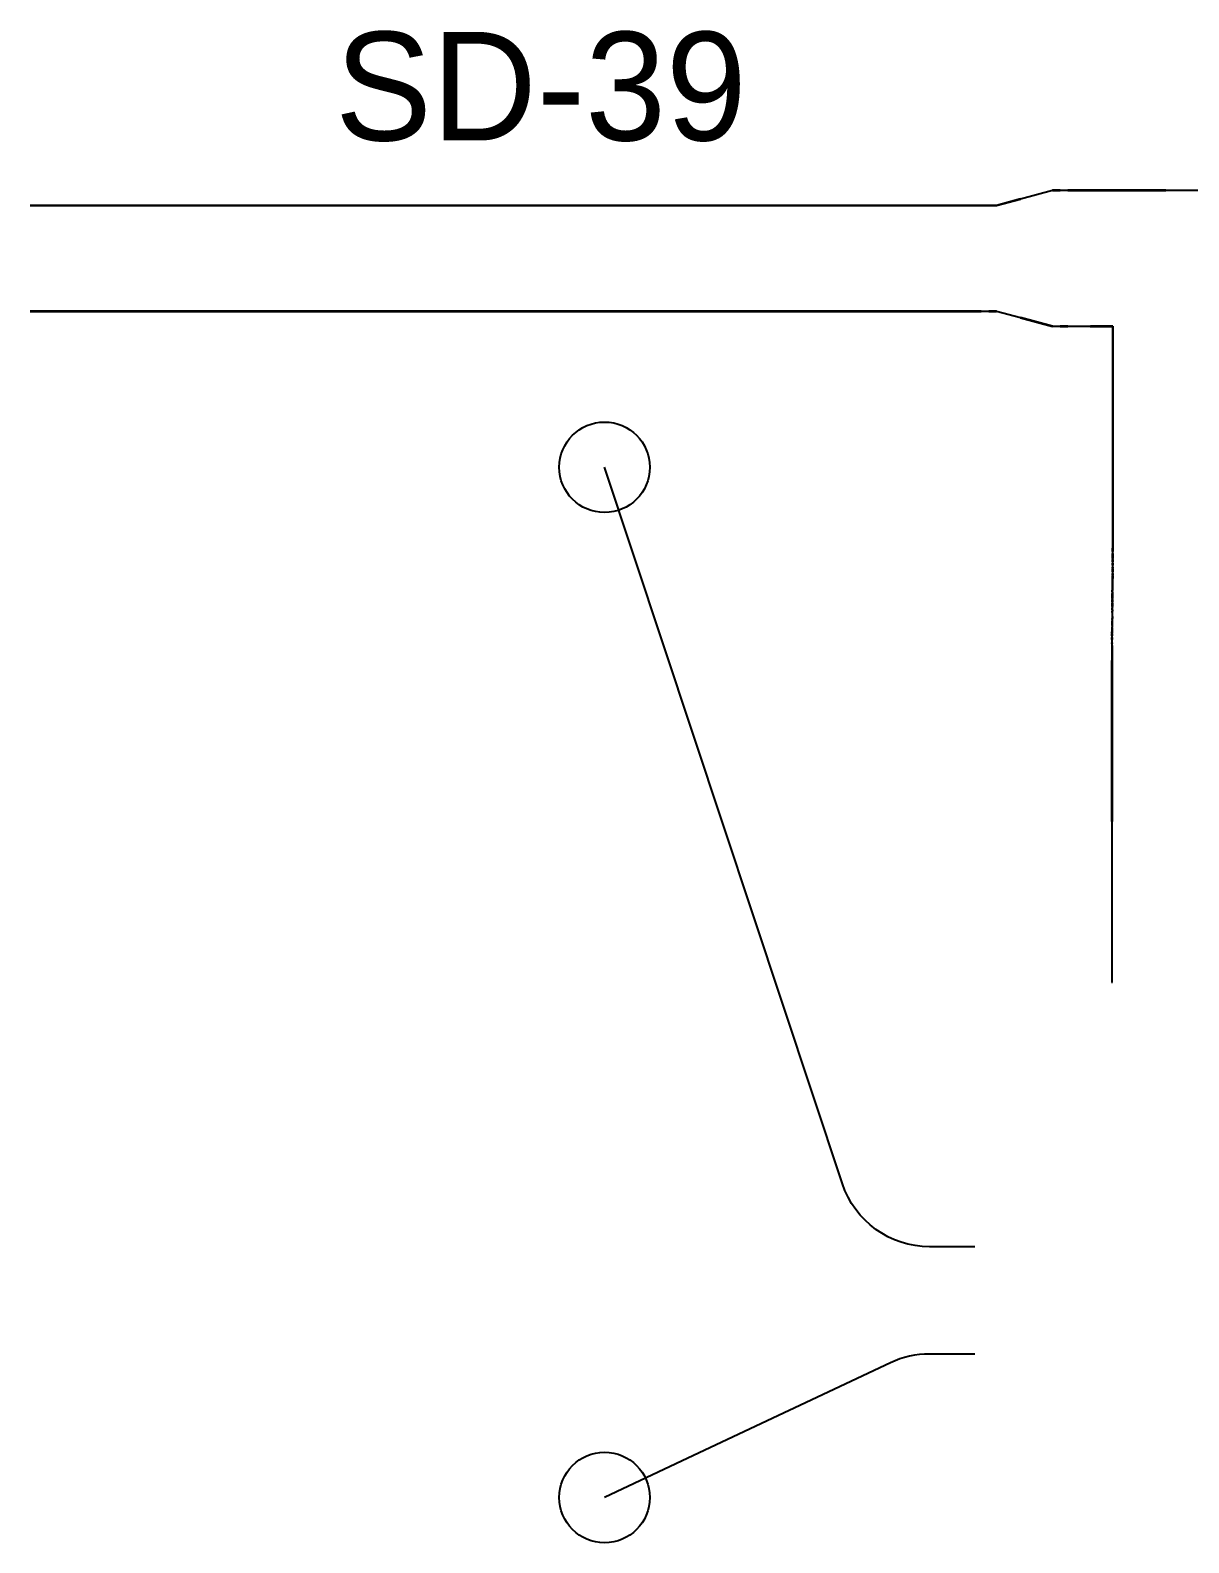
# Model space of a CAD drawing. Header units: metres. Extents: x 0.1 to 41.9, y 0.9 to 39.
# Drawn here: x 5.88 to 9.72, y 11.14 to 16.16 of the extents above; entities that cross this region are included whole.
import ezdxf

# ---------------------------------------------------------------- set-up
doc = ezdxf.new("R2010")
doc.units = ezdxf.units.M
for name, color, linetype in [('BSA_BRANCH_AXIS', 5, 'Continuous'), ('BSA_BRANCH_LABEL', 3, 'Continuous'), ('BSA_MATERIAL_SECTION', 7, 'Continuous'), ('BSA_TERMINAL_CENTRE', 3, 'Continuous')]:
    doc.layers.add(name, color=color, linetype=linetype)

msp = doc.modelspace()

# ---------------------------------------------------------------- linework, layer by layer
at = {"layer": 'BSA_BRANCH_AXIS'}
for points in [[(9.0081, 12.1226), (8.8581, 12.1226, -0.323201), (8.5689, 12.3314), (7.8768, 14.4171), (7.7808, 14.7064)], [(9.0081, 11.767), (8.8581, 11.767, 0.110554), (8.7282, 11.7379), (8.0565, 11.4214), (7.7808, 11.2914)]]:
    msp.add_lwpolyline(points, format="xyb", dxfattribs=at)
at = {"layer": 'BSA_MATERIAL_SECTION'}
for p, q in [((9.1592, 15.5962), (9.0792, 15.5747)), ((9.0792, 15.5739), (9.1592, 15.5953)), ((9.1592, 15.5962), (9.2658, 15.6247)), ((9.2658, 15.6239), (9.1592, 15.5953)), ((9.2908, 15.6247), (9.2658, 15.6247)), ((9.2658, 15.6239), (9.2908, 15.6239)), ((9.2908, 15.6247), (9.3158, 15.6247)), ((9.3158, 15.6239), (9.2908, 15.6239)), ((9.6408, 15.6247), (9.3158, 15.6247)), ((9.3158, 15.6247), (9.3158, 15.6243)), ((9.3158, 15.6243), (9.3158, 15.6247)), ((9.3158, 15.6239), (9.3158, 15.6243)), ((9.3158, 15.6243), (9.3158, 15.6239)), ((9.3158, 15.6239), (9.6408, 15.6239)), ((9.6408, 15.6247), (9.9658, 15.6247)), ((9.9658, 15.6239), (9.6408, 15.6239)), ((5.8775, 15.5747), (9.0292, 15.5747)), ((9.0292, 15.5739), (5.8775, 15.5739)), ((9.0542, 15.5747), (9.0292, 15.5747)), ((9.0292, 15.5747), (9.0292, 15.5743)), ((9.0292, 15.5743), (9.0292, 15.5747)), ((9.0292, 15.5739), (9.0292, 15.5743)), ((9.0292, 15.5743), (9.0292, 15.5739)), ((9.0292, 15.5739), (9.0542, 15.5739)), ((9.0542, 15.5747), (9.0792, 15.5747)), ((9.0792, 15.5739), (9.0542, 15.5739)), ((9.0292, 15.2239), (5.8775, 15.2239)), ((5.8775, 15.2231), (9.0292, 15.2231)), ((9.0292, 15.2239), (9.0542, 15.2239)), ((9.0292, 15.2235), (9.0292, 15.2239)), ((9.0292, 15.2239), (9.0292, 15.2235)), ((9.0292, 15.2235), (9.0292, 15.2231)), ((9.0292, 15.2231), (9.0292, 15.2235)), ((9.0542, 15.2231), (9.0292, 15.2231)), ((9.0792, 15.2239), (9.0542, 15.2239)), ((9.0542, 15.2231), (9.0792, 15.2231)), ((9.0792, 15.2239), (9.1592, 15.2025)), ((9.1592, 15.2017), (9.0792, 15.2231)), ((9.2658, 15.1739), (9.1592, 15.2025)), ((9.1592, 15.2017), (9.2658, 15.1731)), ((9.2658, 15.1739), (9.2908, 15.1739)), ((9.2908, 15.1731), (9.2658, 15.1731)), ((9.3158, 15.1739), (9.2908, 15.1739)), ((9.2908, 15.1731), (9.3158, 15.1731)), ((9.3158, 15.1735), (9.3158, 15.1739)), ((9.3158, 15.1739), (9.3908, 15.1739)), ((9.3158, 15.1739), (9.3158, 15.1735)), ((9.3158, 15.1735), (9.3158, 15.1731)), ((9.3158, 15.1731), (9.3158, 15.1735)), ((9.3904, 15.1731), (9.3158, 15.1731)), ((9.3904, 15.1731), (9.465, 15.1731)), ((9.4658, 15.1739), (9.3908, 15.1739)), ((9.465, 15.1235), (9.465, 15.1731)), ((9.4658, 15.1739), (9.4658, 15.1239)), ((9.465, 15.1235), (9.465, 15.0739)), ((9.4658, 15.0739), (9.4658, 15.1239)), ((9.4654, 15.0739), (9.465, 15.0739)), ((9.4654, 15.0739), (9.465, 15.0739)), ((9.465, 15.0489), (9.465, 15.0739)), ((9.465, 15.0489), (9.465, 15.0239)), ((9.4654, 15.0739), (9.4658, 15.0739)), ((9.4654, 15.0739), (9.4658, 15.0739)), ((9.4658, 15.0739), (9.4658, 15.0489)), ((9.4658, 15.0239), (9.4658, 15.0489)), ((9.465, 14.9173), (9.465, 15.0239)), ((9.4658, 15.0239), (9.4658, 14.9173)), ((9.465, 14.9173), (9.465, 14.8373)), ((9.4658, 14.8373), (9.4658, 14.9173)), ((9.465, 14.8123), (9.465, 14.8373)), ((9.465, 14.8123), (9.465, 14.7873)), ((9.4658, 14.8373), (9.4658, 14.8123)), ((9.4658, 14.7873), (9.4658, 14.8123)), ((9.465, 14.7873), (9.4654, 14.7873)), ((9.465, 14.6543), (9.465, 14.7873)), ((9.465, 14.7873), (9.4654, 14.7873)), ((9.4658, 14.7873), (9.4654, 14.7873)), ((9.4658, 14.7873), (9.4654, 14.7873)), ((9.4658, 14.7873), (9.4658, 14.6543)), ((9.465, 14.6543), (9.465, 14.5213)), ((9.4658, 14.5213), (9.4658, 14.6543)), ((9.465, 14.4963), (9.465, 14.5213)), ((9.4654, 14.5213), (9.465, 14.5213)), ((9.4654, 14.5213), (9.465, 14.5213)), ((9.465, 14.4963), (9.465, 14.4713)), ((9.4654, 14.5213), (9.4658, 14.5213)), ((9.4654, 14.5213), (9.4658, 14.5213)), ((9.4658, 14.5213), (9.4658, 14.4963)), ((9.4658, 14.4713), (9.4658, 14.4963)), ((9.4648, 14.4404), (9.4647, 14.4378)), ((9.4648, 14.4504), (9.4649, 14.4548)), ((9.4648, 14.4504), (9.4648, 14.4476)), ((9.4648, 14.4404), (9.4648, 14.4476)), ((9.4649, 14.4636), (9.465, 14.4682)), ((9.4649, 14.4636), (9.4649, 14.4608)), ((9.4649, 14.4608), (9.4649, 14.4576)), ((9.4649, 14.4548), (9.4649, 14.4576)), ((9.465, 14.4713), (9.465, 14.4713)), ((9.465, 14.4713), (9.465, 14.4713)), ((9.465, 14.4712), (9.465, 14.4713)), ((9.465, 14.4712), (9.465, 14.4701)), ((9.465, 14.4712), (9.465, 14.4712)), ((9.465, 14.4699), (9.465, 14.4701)), ((9.465, 14.4682), (9.465, 14.4699)), ((9.4655, 14.4378), (9.4656, 14.4404)), ((9.4657, 14.4548), (9.4656, 14.4504)), ((9.4656, 14.4476), (9.4656, 14.4504)), ((9.4656, 14.4476), (9.4656, 14.4404)), ((9.4658, 14.4682), (9.4657, 14.4636)), ((9.4657, 14.4608), (9.4657, 14.4636)), ((9.4657, 14.4576), (9.4657, 14.4608)), ((9.4657, 14.4576), (9.4657, 14.4548)), ((9.4658, 14.4713), (9.4658, 14.4713)), ((9.4658, 14.4713), (9.4658, 14.4713)), ((9.4658, 14.4713), (9.4658, 14.4712)), ((9.4658, 14.4701), (9.4658, 14.4712)), ((9.4658, 14.4712), (9.4658, 14.4712)), ((9.4658, 14.4701), (9.4658, 14.4699)), ((9.4658, 14.4699), (9.4658, 14.4682)), ((9.4645, 14.4046), (9.4644, 14.4002)), ((9.4644, 14.3967), (9.4644, 14.4002)), ((9.4644, 14.3935), (9.4644, 14.3967)), ((9.4644, 14.3935), (9.4644, 14.3888)), ((9.4645, 14.4129), (9.4646, 14.4205)), ((9.4645, 14.4095), (9.4645, 14.4129)), ((9.4645, 14.4046), (9.4645, 14.4095)), ((9.4647, 14.4268), (9.4646, 14.4249)), ((9.4646, 14.4249), (9.4646, 14.4243)), ((9.4646, 14.4243), (9.4646, 14.4205)), ((9.4647, 14.4268), (9.4647, 14.4378)), ((9.4652, 14.4002), (9.4653, 14.4046)), ((9.4652, 14.4002), (9.4652, 14.3967)), ((9.4652, 14.3967), (9.4652, 14.3935)), ((9.4652, 14.3888), (9.4652, 14.3935)), ((9.4654, 14.4205), (9.4653, 14.4129)), ((9.4653, 14.4129), (9.4653, 14.4095)), ((9.4653, 14.4095), (9.4653, 14.4046)), ((9.4654, 14.4249), (9.4655, 14.4268)), ((9.4654, 14.4243), (9.4654, 14.4249)), ((9.4654, 14.4205), (9.4654, 14.4243)), ((9.4655, 14.4378), (9.4655, 14.4268)), ((9.4641, 14.3503), (9.464, 14.3481)), ((9.464, 14.3468), (9.464, 14.3481)), ((9.464, 14.3435), (9.464, 14.3468)), ((9.464, 14.3379), (9.464, 14.3435)), ((9.4641, 14.3602), (9.4642, 14.3697)), ((9.4641, 14.3602), (9.4641, 14.3541)), ((9.4641, 14.3523), (9.4641, 14.3541)), ((9.4641, 14.3503), (9.4641, 14.3523)), ((9.4642, 14.3716), (9.4643, 14.3752)), ((9.4642, 14.3716), (9.4642, 14.3707)), ((9.4642, 14.3707), (9.4642, 14.3697)), ((9.4643, 14.3863), (9.4644, 14.3888)), ((9.4643, 14.3824), (9.4643, 14.3863)), ((9.4643, 14.3824), (9.4643, 14.3752)), ((9.4648, 14.3481), (9.4649, 14.3503)), ((9.4648, 14.3481), (9.4648, 14.3468)), ((9.4648, 14.3468), (9.4648, 14.3435)), ((9.4648, 14.3435), (9.4648, 14.3379)), ((9.465, 14.3697), (9.4649, 14.3602)), ((9.4649, 14.3541), (9.4649, 14.3602)), ((9.4649, 14.3541), (9.4649, 14.3523)), ((9.4649, 14.3523), (9.4649, 14.3503)), ((9.4651, 14.3752), (9.465, 14.3716)), ((9.465, 14.3707), (9.465, 14.3716)), ((9.465, 14.3697), (9.465, 14.3707)), ((9.4652, 14.3888), (9.4651, 14.3863)), ((9.4651, 14.3863), (9.4651, 14.3824)), ((9.4651, 14.3752), (9.4651, 14.3824)), ((9.4637, 14.3009), (9.4636, 14.2986)), ((9.4636, 14.2984), (9.4636, 14.2986)), ((9.4636, 14.2981), (9.4636, 14.2984)), ((9.4636, 14.2935), (9.4636, 14.2981)), ((9.4636, 14.2935), (9.4636, 14.288)), ((9.4637, 14.3112), (9.4638, 14.3124)), ((9.4637, 14.3102), (9.4637, 14.3112)), ((9.4637, 14.3102), (9.4637, 14.3068)), ((9.4637, 14.3029), (9.4637, 14.3068)), ((9.4637, 14.3029), (9.4637, 14.3027)), ((9.4637, 14.3027), (9.4637, 14.3021)), ((9.4637, 14.3009), (9.4637, 14.3021)), ((9.4639, 14.3268), (9.4638, 14.3225)), ((9.4638, 14.3219), (9.4638, 14.3225)), ((9.4638, 14.3215), (9.4638, 14.3219)), ((9.4638, 14.3215), (9.4638, 14.3194)), ((9.4638, 14.3184), (9.4638, 14.3194)), ((9.4638, 14.3184), (9.4638, 14.3124)), ((9.464, 14.3379), (9.4639, 14.3347)), ((9.4639, 14.3347), (9.4639, 14.3316)), ((9.4639, 14.3293), (9.4639, 14.3316)), ((9.4639, 14.3268), (9.4639, 14.3293)), ((9.4644, 14.2986), (9.4645, 14.3009)), ((9.4644, 14.2986), (9.4644, 14.2984)), ((9.4644, 14.2984), (9.4644, 14.2981)), ((9.4644, 14.2935), (9.4644, 14.2981)), ((9.4644, 14.2935), (9.4644, 14.288)), ((9.4646, 14.3124), (9.4645, 14.3112)), ((9.4645, 14.3112), (9.4645, 14.3102)), ((9.4645, 14.3068), (9.4645, 14.3102)), ((9.4645, 14.3068), (9.4645, 14.3029)), ((9.4645, 14.3027), (9.4645, 14.3029)), ((9.4645, 14.3021), (9.4645, 14.3027)), ((9.4645, 14.3021), (9.4645, 14.3009)), ((9.4646, 14.3225), (9.4647, 14.3268)), ((9.4646, 14.3225), (9.4646, 14.3219)), ((9.4646, 14.3219), (9.4646, 14.3215)), ((9.4646, 14.3194), (9.4646, 14.3215)), ((9.4646, 14.3194), (9.4646, 14.3184)), ((9.4646, 14.3124), (9.4646, 14.3184)), ((9.4647, 14.3347), (9.4648, 14.3379)), ((9.4647, 14.3316), (9.4647, 14.3347)), ((9.4647, 14.3316), (9.4647, 14.3293)), ((9.4647, 14.3293), (9.4647, 14.3268)), ((9.4631, 14.2342), (9.4632, 14.239)), ((9.4632, 14.2461), (9.4633, 14.2511)), ((9.4632, 14.2461), (9.4632, 14.244)), ((9.4632, 14.2431), (9.4632, 14.244)), ((9.4632, 14.2428), (9.4632, 14.2431)), ((9.4632, 14.2428), (9.4632, 14.2413)), ((9.4632, 14.2413), (9.4632, 14.2392)), ((9.4632, 14.239), (9.4632, 14.2392)), ((9.4633, 14.2595), (9.4634, 14.2627)), ((9.4633, 14.2595), (9.4633, 14.258)), ((9.4633, 14.258), (9.4633, 14.2565)), ((9.4633, 14.2536), (9.4633, 14.2565)), ((9.4633, 14.2536), (9.4633, 14.2532)), ((9.4633, 14.2517), (9.4633, 14.2532)), ((9.4633, 14.2517), (9.4633, 14.2511)), ((9.4634, 14.2736), (9.4635, 14.2755)), ((9.4634, 14.2716), (9.4634, 14.2736)), ((9.4634, 14.2716), (9.4634, 14.2693)), ((9.4634, 14.2693), (9.4634, 14.268)), ((9.4634, 14.2661), (9.4634, 14.268)), ((9.4634, 14.2661), (9.4634, 14.2646)), ((9.4634, 14.2638), (9.4634, 14.2646)), ((9.4634, 14.2627), (9.4634, 14.2638)), ((9.4635, 14.2856), (9.4636, 14.288)), ((9.4635, 14.2856), (9.4635, 14.2852)), ((9.4635, 14.2852), (9.4635, 14.285)), ((9.4635, 14.2814), (9.4635, 14.285)), ((9.4635, 14.2814), (9.4635, 14.2808)), ((9.4635, 14.2796), (9.4635, 14.2808)), ((9.4635, 14.2774), (9.4635, 14.2796)), ((9.4635, 14.2774), (9.4635, 14.2755)), ((9.4639, 14.2342), (9.464, 14.239)), ((9.4641, 14.2511), (9.464, 14.2461)), ((9.464, 14.244), (9.464, 14.2461)), ((9.464, 14.244), (9.464, 14.2431)), ((9.464, 14.2431), (9.464, 14.2428)), ((9.464, 14.2413), (9.464, 14.2428)), ((9.464, 14.2392), (9.464, 14.2413)), ((9.464, 14.2392), (9.464, 14.239)), ((9.4642, 14.2627), (9.4641, 14.2595)), ((9.4641, 14.258), (9.4641, 14.2595)), ((9.4641, 14.2565), (9.4641, 14.258)), ((9.4641, 14.2565), (9.4641, 14.2536)), ((9.4641, 14.2532), (9.4641, 14.2536)), ((9.4641, 14.2532), (9.4641, 14.2517)), ((9.4641, 14.2511), (9.4641, 14.2517)), ((9.4643, 14.2755), (9.4642, 14.2736)), ((9.4642, 14.2736), (9.4642, 14.2716)), ((9.4642, 14.2693), (9.4642, 14.2716)), ((9.4642, 14.268), (9.4642, 14.2693)), ((9.4642, 14.268), (9.4642, 14.2661)), ((9.4642, 14.2646), (9.4642, 14.2661)), ((9.4642, 14.2646), (9.4642, 14.2638)), ((9.4642, 14.2638), (9.4642, 14.2627)), ((9.4644, 14.288), (9.4643, 14.2856)), ((9.4643, 14.2852), (9.4643, 14.2856)), ((9.4643, 14.285), (9.4643, 14.2852)), ((9.4643, 14.285), (9.4643, 14.2814)), ((9.4643, 14.2808), (9.4643, 14.2814)), ((9.4643, 14.2808), (9.4643, 14.2796)), ((9.4643, 14.2796), (9.4643, 14.2774)), ((9.4643, 14.2755), (9.4643, 14.2774)), ((9.4629, 14.2013), (9.4628, 14.1947)), ((9.4628, 14.1881), (9.4628, 14.1947)), ((9.463, 14.2123), (9.4629, 14.205)), ((9.4629, 14.2031), (9.4629, 14.205)), ((9.4629, 14.2013), (9.4629, 14.2031)), ((9.4631, 14.2255), (9.463, 14.2211)), ((9.463, 14.2211), (9.463, 14.2123)), ((9.4631, 14.2342), (9.4631, 14.2291)), ((9.4631, 14.2255), (9.4631, 14.2291)), ((9.4636, 14.1947), (9.4637, 14.2013)), ((9.4636, 14.1947), (9.4636, 14.1881)), ((9.4638, 14.2123), (9.4637, 14.205)), ((9.4637, 14.2031), (9.4637, 14.205)), ((9.4637, 14.2013), (9.4637, 14.2031)), ((9.4638, 14.2211), (9.4639, 14.2255)), ((9.4638, 14.2123), (9.4638, 14.2211)), ((9.4639, 14.2342), (9.4639, 14.2291)), ((9.4639, 14.2255), (9.4639, 14.2291)), ((9.4625, 14.1479), (9.4624, 14.142)), ((9.4624, 14.1355), (9.4624, 14.142)), ((9.4625, 14.1596), (9.4626, 14.1625)), ((9.4625, 14.1581), (9.4625, 14.1596)), ((9.4625, 14.1581), (9.4625, 14.1552)), ((9.4625, 14.1523), (9.4625, 14.1552)), ((9.4625, 14.1508), (9.4625, 14.1523)), ((9.4625, 14.1479), (9.4625, 14.1508)), ((9.4627, 14.175), (9.4626, 14.1728)), ((9.4626, 14.1728), (9.4626, 14.1684)), ((9.4626, 14.1625), (9.4626, 14.1684)), ((9.4627, 14.1849), (9.4628, 14.1881)), ((9.4627, 14.1838), (9.4627, 14.1849)), ((9.4627, 14.1838), (9.4627, 14.1816)), ((9.4627, 14.1816), (9.4627, 14.1772)), ((9.4627, 14.175), (9.4627, 14.1772)), ((9.4632, 14.142), (9.4633, 14.1479)), ((9.4632, 14.142), (9.4632, 14.1355)), ((9.4634, 14.1625), (9.4633, 14.1596)), ((9.4633, 14.1596), (9.4633, 14.1581)), ((9.4633, 14.1552), (9.4633, 14.1581)), ((9.4633, 14.1552), (9.4633, 14.1523)), ((9.4633, 14.1523), (9.4633, 14.1508)), ((9.4633, 14.1508), (9.4633, 14.1479)), ((9.4634, 14.1728), (9.4635, 14.175)), ((9.4634, 14.1684), (9.4634, 14.1728)), ((9.4634, 14.1684), (9.4634, 14.1625)), ((9.4636, 14.1881), (9.4635, 14.1849)), ((9.4635, 14.1849), (9.4635, 14.1838)), ((9.4635, 14.1816), (9.4635, 14.1838)), ((9.4635, 14.1816), (9.4635, 14.1772)), ((9.4635, 14.175), (9.4635, 14.1772)), ((9.4623, 14.1223), (9.4622, 14.1157)), ((9.4622, 14.1157), (9.4622, 14.0657)), ((9.4624, 14.1355), (9.4623, 14.1333)), ((9.4623, 14.1333), (9.4623, 14.1289)), ((9.4623, 14.1289), (9.4623, 14.1245)), ((9.4623, 14.1223), (9.4623, 14.1245)), ((9.463, 14.1157), (9.4631, 14.1223)), ((9.463, 14.1157), (9.463, 14.0657)), ((9.4631, 14.1333), (9.4632, 14.1355)), ((9.4631, 14.1289), (9.4631, 14.1333)), ((9.4631, 14.1245), (9.4631, 14.1289)), ((9.4631, 14.1245), (9.4631, 14.1223)), ((9.4622, 14.0657), (9.4626, 14.0657)), ((9.4622, 13.5323), (9.4622, 14.0657)), ((9.4626, 14.0657), (9.4622, 14.0657)), ((9.463, 14.0657), (9.4626, 14.0657)), ((9.4626, 14.0657), (9.463, 14.0657)), ((9.463, 14.0657), (9.463, 13.5323)), ((9.4622, 13.5323), (9.4622, 12.9989)), ((9.463, 12.9989), (9.463, 13.5323)), ((9.4622, 12.9989), (9.4626, 12.9989)), ((9.463, 12.9989), (9.4626, 12.9989))]:
    msp.add_line(p, q, dxfattribs=at)
at = {"layer": 'BSA_TERMINAL_CENTRE'}
for centre in [(7.7808, 14.7064), (7.7808, 11.2914)]:
    msp.add_circle(centre, 0.15, dxfattribs=at)

# ---------------------------------------------------------------- texts
at = {"layer": 'BSA_BRANCH_LABEL'}
msp.add_text('SD-39', height=0.36, dxfattribs=at).set_placement((6.8875, 15.7898))

doc.saveas('drawing.dxf')
